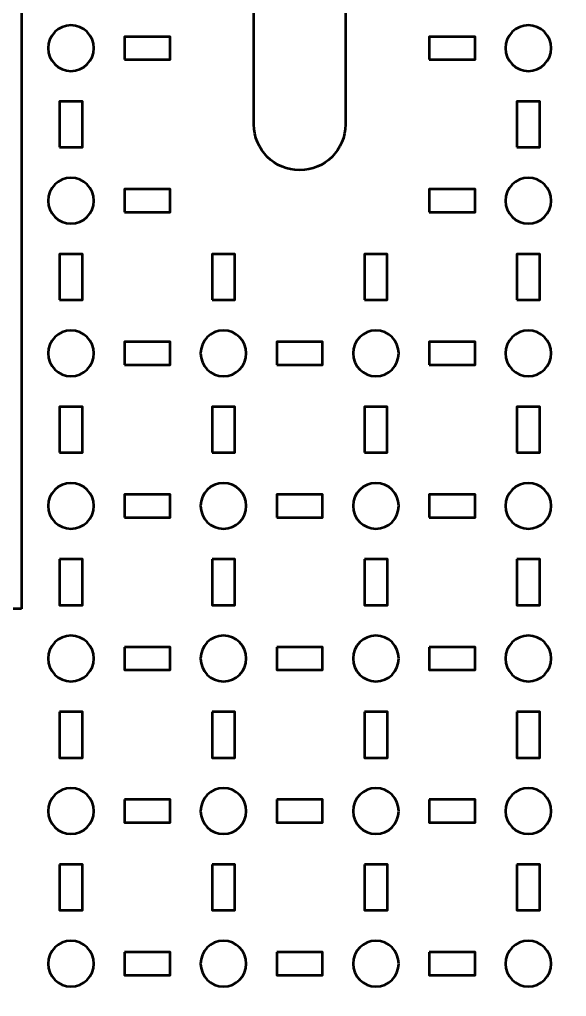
# Model space of a CAD drawing. Header units: centimetres. Extents: x -26.1 to 5.1, y -32.2 to 2.5.
# Drawn here: x -18.17 to -11, y -20.15 to -7.35 of the extents above; entities that cross this region are included whole.
import ezdxf

# ---------------------------------------------------------------- set-up
doc = ezdxf.new("R2010")
doc.units = ezdxf.units.CM
doc.header["$MEASUREMENT"] = 0
doc.layers.add('Layer 1', color=7, linetype='Continuous')

msp = doc.modelspace()

# ---------------------------------------------------------------- linework, layer by layer
at = {"layer": 'Layer 1', "color": 114, "lineweight": 53}
for points in [[(-2.84999, -4.775), (-2.84999, -4.775), (-2.84999, -14.27503), (-2.84999, -14.27503), (-2.84999, -14.27503), (-2.84999, -14.552), (-3.07308, -14.77499), (-3.35008, -14.77499), (-3.35008, -14.77499), (-3.35008, -14.77499), (-5.90001, -14.77499), (-5.90001, -14.77499), (-5.90001, -14.77499), (-5.90001, -14.77499), (-5.90001, -11.12499), (-5.90001, -11.12499), (-5.90001, -11.12499), (-5.90001, -10.79367), (-6.16869, -10.52499), (-6.50001, -10.52499), (-6.50001, -10.52499), (-6.83133, -10.52499), (-7.10001, -10.79367), (-7.10001, -11.12499), (-7.10001, -11.12499), (-7.10001, -11.12499), (-7.10001, -14.77499), (-7.10001, -14.77499), (-7.10001, -14.77499), (-7.10001, -14.77499), (-9.65005, -14.77499), (-9.65005, -14.77499), (-9.65005, -14.77499), (-9.92702, -14.77499), (-10.15001, -14.552), (-10.15001, -14.27503), (-10.15001, -14.27503), (-10.15001, -14.27503), (-10.15001, -4.775), (-10.15001, -4.775), (-10.15001, -4.775), (-10.15001, -4.775), (-17.65004, -4.775), (-17.65004, -4.775), (-17.65004, -4.775), (-17.92701, -4.775), (-18.15, -4.55191), (-18.15, -4.27491), (-18.15, -4.27491), (-18.15, -4.27491), (-18.15, 2.02506), (-18.15, 2.02506), (-18.15, 2.02506), (-18.15, 2.30203), (-17.92701, 2.52502), (-17.65004, 2.52502), (-17.65004, 2.52502), (-17.65004, 2.52502), (4.64989, 2.52502), (4.64989, 2.52502), (4.64989, 2.52502), (4.92689, 2.52502), (5.14999, 2.30203), (5.14999, 2.02506), (5.14999, 2.02506), (5.14999, 2.02506), (5.14999, -4.27491), (5.14999, -4.27491), (5.14999, -4.27491), (5.14999, -4.55191), (4.92689, -4.775), (4.64989, -4.775), (4.64989, -4.775), (4.64989, -4.775), (-2.84999, -4.775), (-2.84999, -4.775)], [(-18.15001, -15.07498), (-18.15001, -15.07498), (-18.15001, -5.57495), (-18.15001, -5.57495), (-18.15001, -5.57495), (-18.15001, -5.29798), (-17.92692, -5.07499), (-17.64992, -5.07499), (-17.64992, -5.07499), (-17.64992, -5.07499), (-15.09999, -5.07499), (-15.09999, -5.07499), (-15.09999, -5.07499), (-15.09999, -5.07499), (-15.09999, -8.72499), (-15.09999, -8.72499), (-15.09999, -8.72499), (-15.09999, -9.05631), (-14.83131, -9.32499), (-14.49999, -9.32499), (-14.49999, -9.32499), (-14.16867, -9.32499), (-13.89999, -9.05631), (-13.89999, -8.72499), (-13.89999, -8.72499), (-13.89999, -8.72499), (-13.89999, -5.07499), (-13.89999, -5.07499), (-13.89999, -5.07499), (-13.89999, -5.07499), (-11.34995, -5.07499), (-11.34995, -5.07499), (-11.34995, -5.07499), (-11.07298, -5.07499), (-10.84999, -5.29798), (-10.84999, -5.57495), (-10.84999, -5.57495), (-10.84999, -5.57495), (-10.84999, -15.07498), (-10.84999, -15.07498), (-10.84999, -15.07498), (-10.84999, -15.07498), (-3.34996, -15.07498), (-3.34996, -15.07498), (-3.34996, -15.07498), (-3.07299, -15.07498), (-2.85, -15.29807), (-2.85, -15.57507), (-2.85, -15.57507), (-2.85, -15.57507), (-2.85, -21.87504), (-2.85, -21.87504), (-2.85, -21.87504), (-2.85, -22.15201), (-3.07299, -22.375), (-3.34996, -22.375), (-3.34996, -22.375), (-3.34996, -22.375), (-25.64989, -22.375), (-25.64989, -22.375), (-25.64989, -22.375), (-25.92689, -22.375), (-26.14999, -22.15201), (-26.14999, -21.87504), (-26.14999, -21.87504), (-26.14999, -21.87504), (-26.14999, -15.57507), (-26.14999, -15.57507), (-26.14999, -15.57507), (-26.14999, -15.29807), (-25.92689, -15.07498), (-25.64989, -15.07498), (-25.64989, -15.07498), (-25.64989, -15.07498), (-18.15001, -15.07498), (-18.15001, -15.07498)]]:
    msp.add_open_spline(points, degree=3, knots=[0, 0, 0, 0, 0.05263158, 0.05263158, 0.05263158, 0.05263158, 0.10526316, 0.10526316, 0.10526316, 0.10526316, 0.15789474, 0.15789474, 0.15789474, 0.15789474, 0.21052632, 0.21052632, 0.21052632, 0.21052632, 0.26315789, 0.26315789, 0.26315789, 0.26315789, 0.31578947, 0.31578947, 0.31578947, 0.31578947, 0.36842105, 0.36842105, 0.36842105, 0.36842105, 0.42105263, 0.42105263, 0.42105263, 0.42105263, 0.47368421, 0.47368421, 0.47368421, 0.47368421, 0.52631579, 0.52631579, 0.52631579, 0.52631579, 0.57894737, 0.57894737, 0.57894737, 0.57894737, 0.63157895, 0.63157895, 0.63157895, 0.63157895, 0.68421053, 0.68421053, 0.68421053, 0.68421053, 0.73684211, 0.73684211, 0.73684211, 0.73684211, 0.78947368, 0.78947368, 0.78947368, 0.78947368, 0.84210526, 0.84210526, 0.84210526, 0.84210526, 0.89473684, 0.89473684, 0.89473684, 0.89473684, 0.94736842, 0.94736842, 0.94736842, 0.94736842, 1, 1, 1, 1], dxfattribs=at)
at = {"layer": 'Layer 1', "lineweight": 53}
for points in [[(-17.49998, -7.42498), (-17.33421, -7.42498), (-17.19998, -7.55932), (-17.19998, -7.72498), (-17.19998, -7.72498), (-17.19998, -7.89061), (-17.33421, -8.02499), (-17.49998, -8.02499), (-17.49998, -8.02499), (-17.66565, -8.02499), (-17.79999, -7.89061), (-17.79999, -7.72498), (-17.79999, -7.72498), (-17.79999, -7.55932), (-17.66565, -7.42498), (-17.49998, -7.42498)], [(-11.50002, -7.42498), (-11.33425, -7.42498), (-11.20002, -7.55932), (-11.20002, -7.72498), (-11.20002, -7.72498), (-11.20002, -7.89061), (-11.33425, -8.02499), (-11.50002, -8.02499), (-11.50002, -8.02499), (-11.66569, -8.02499), (-11.80002, -7.89061), (-11.80002, -7.72498), (-11.80002, -7.72498), (-11.80002, -7.55932), (-11.66569, -7.42498), (-11.50002, -7.42498)], [(-16.79997, -7.87492), (-16.79997, -7.87492), (-16.79997, -7.57491), (-16.79997, -7.57491), (-16.79997, -7.57491), (-16.79997, -7.57491), (-16.19996, -7.57491), (-16.19996, -7.57491), (-16.19996, -7.57491), (-16.19996, -7.57491), (-16.19996, -7.87492), (-16.19996, -7.87492), (-16.19996, -7.87492), (-16.19996, -7.87492), (-16.79997, -7.87492), (-16.79997, -7.87492)], [(-12.79994, -7.87492), (-12.79994, -7.87492), (-12.79994, -7.57491), (-12.79994, -7.57491), (-12.79994, -7.57491), (-12.79994, -7.57491), (-12.19993, -7.57491), (-12.19993, -7.57491), (-12.19993, -7.57491), (-12.19993, -7.57491), (-12.19993, -7.87492), (-12.19993, -7.87492), (-12.19993, -7.87492), (-12.19993, -7.87492), (-12.79994, -7.87492), (-12.79994, -7.87492)], [(-17.64992, -9.02501), (-17.64992, -9.02501), (-17.64992, -8.425), (-17.64992, -8.425), (-17.64992, -8.425), (-17.64992, -8.425), (-17.34991, -8.425), (-17.34991, -8.425), (-17.34991, -8.425), (-17.34991, -8.425), (-17.34991, -9.02501), (-17.34991, -9.02501), (-17.34991, -9.02501), (-17.34991, -9.02501), (-17.64992, -9.02501), (-17.64992, -9.02501)], [(-11.64995, -9.02501), (-11.64995, -9.02501), (-11.64995, -8.425), (-11.64995, -8.425), (-11.64995, -8.425), (-11.64995, -8.425), (-11.34995, -8.425), (-11.34995, -8.425), (-11.34995, -8.425), (-11.34995, -8.425), (-11.34995, -9.02501), (-11.34995, -9.02501), (-11.34995, -9.02501), (-11.34995, -9.02501), (-11.64995, -9.02501), (-11.64995, -9.02501)], [(-17.49998, -9.42491), (-17.33421, -9.42491), (-17.19998, -9.55929), (-17.19998, -9.72492), (-17.19998, -9.72492), (-17.19998, -9.89069), (-17.33421, -10.02492), (-17.49998, -10.02492), (-17.49998, -10.02492), (-17.66565, -10.02492), (-17.79999, -9.89069), (-17.79999, -9.72492), (-17.79999, -9.72492), (-17.79999, -9.55929), (-17.66565, -9.42491), (-17.49998, -9.42491)], [(-11.50002, -9.42491), (-11.33425, -9.42491), (-11.20002, -9.55929), (-11.20002, -9.72492), (-11.20002, -9.72492), (-11.20002, -9.89069), (-11.33425, -10.02492), (-11.50002, -10.02492), (-11.50002, -10.02492), (-11.66569, -10.02492), (-11.80002, -9.89069), (-11.80002, -9.72492), (-11.80002, -9.72492), (-11.80002, -9.55929), (-11.66569, -9.42491), (-11.50002, -9.42491)], [(-16.79997, -9.87499), (-16.79997, -9.87499), (-16.79997, -9.57499), (-16.79997, -9.57499), (-16.79997, -9.57499), (-16.79997, -9.57499), (-16.19996, -9.57499), (-16.19996, -9.57499), (-16.19996, -9.57499), (-16.19996, -9.57499), (-16.19996, -9.87499), (-16.19996, -9.87499), (-16.19996, -9.87499), (-16.19996, -9.87499), (-16.79997, -9.87499), (-16.79997, -9.87499)], [(-12.79994, -9.87499), (-12.79994, -9.87499), (-12.79994, -9.57499), (-12.79994, -9.57499), (-12.79994, -9.57499), (-12.79994, -9.57499), (-12.19993, -9.57499), (-12.19993, -9.57499), (-12.19993, -9.57499), (-12.19993, -9.57499), (-12.19993, -9.87499), (-12.19993, -9.87499), (-12.19993, -9.87499), (-12.19993, -9.87499), (-12.79994, -9.87499), (-12.79994, -9.87499)], [(-17.64992, -11.02496), (-17.64992, -11.02496), (-17.64992, -10.42496), (-17.64992, -10.42496), (-17.64992, -10.42496), (-17.64992, -10.42496), (-17.34991, -10.42496), (-17.34991, -10.42496), (-17.34991, -10.42496), (-17.34991, -10.42496), (-17.34991, -11.02496), (-17.34991, -11.02496), (-17.34991, -11.02496), (-17.34991, -11.02496), (-17.64992, -11.02496), (-17.64992, -11.02496)], [(-15.64998, -11.02496), (-15.64998, -11.02496), (-15.64998, -10.42496), (-15.64998, -10.42496), (-15.64998, -10.42496), (-15.64998, -10.42496), (-15.34998, -10.42496), (-15.34998, -10.42496), (-15.34998, -10.42496), (-15.34998, -10.42496), (-15.34998, -11.02496), (-15.34998, -11.02496), (-15.34998, -11.02496), (-15.34998, -11.02496), (-15.64998, -11.02496), (-15.64998, -11.02496)], [(-13.65006, -11.02496), (-13.65006, -11.02496), (-13.65006, -10.42496), (-13.65006, -10.42496), (-13.65006, -10.42496), (-13.65006, -10.42496), (-13.35006, -10.42496), (-13.35006, -10.42496), (-13.35006, -10.42496), (-13.35006, -10.42496), (-13.35006, -11.02496), (-13.35006, -11.02496), (-13.35006, -11.02496), (-13.35006, -11.02496), (-13.65006, -11.02496), (-13.65006, -11.02496)], [(-11.64995, -11.02496), (-11.64995, -11.02496), (-11.64995, -10.42496), (-11.64995, -10.42496), (-11.64995, -10.42496), (-11.64995, -10.42496), (-11.34995, -10.42496), (-11.34995, -10.42496), (-11.34995, -10.42496), (-11.34995, -10.42496), (-11.34995, -11.02496), (-11.34995, -11.02496), (-11.34995, -11.02496), (-11.34995, -11.02496), (-11.64995, -11.02496), (-11.64995, -11.02496)], [(-17.49998, -11.42498), (-17.33421, -11.42498), (-17.19998, -11.55921), (-17.19998, -11.72498), (-17.19998, -11.72498), (-17.19998, -11.89065), (-17.33421, -12.02498), (-17.49998, -12.02498), (-17.49998, -12.02498), (-17.66565, -12.02498), (-17.79999, -11.89065), (-17.79999, -11.72498), (-17.79999, -11.72498), (-17.79999, -11.55921), (-17.66565, -11.42498), (-17.49998, -11.42498)], [(-15.49991, -11.42498), (-15.33428, -11.42498), (-15.19991, -11.55921), (-15.19991, -11.72498), (-15.19991, -11.72498), (-15.19991, -11.89065), (-15.33428, -12.02498), (-15.49991, -12.02498), (-15.49991, -12.02498), (-15.66568, -12.02498), (-15.79991, -11.89065), (-15.79991, -11.72498), (-15.79991, -11.72498), (-15.79991, -11.55921), (-15.66568, -11.42498), (-15.49991, -11.42498)], [(-13.49999, -11.42498), (-13.33432, -11.42498), (-13.19999, -11.55921), (-13.19999, -11.72498), (-13.19999, -11.72498), (-13.19999, -11.89065), (-13.33432, -12.02498), (-13.49999, -12.02498), (-13.49999, -12.02498), (-13.66562, -12.02498), (-13.79999, -11.89065), (-13.79999, -11.72498), (-13.79999, -11.72498), (-13.79999, -11.55921), (-13.66562, -11.42498), (-13.49999, -11.42498)], [(-11.50002, -11.42498), (-11.33425, -11.42498), (-11.20002, -11.55921), (-11.20002, -11.72498), (-11.20002, -11.72498), (-11.20002, -11.89065), (-11.33425, -12.02498), (-11.50002, -12.02498), (-11.50002, -12.02498), (-11.66569, -12.02498), (-11.80002, -11.89065), (-11.80002, -11.72498), (-11.80002, -11.72498), (-11.80002, -11.55921), (-11.66569, -11.42498), (-11.50002, -11.42498)], [(-16.79997, -11.87491), (-16.79997, -11.87491), (-16.79997, -11.57491), (-16.79997, -11.57491), (-16.79997, -11.57491), (-16.79997, -11.57491), (-16.19996, -11.57491), (-16.19996, -11.57491), (-16.19996, -11.57491), (-16.19996, -11.57491), (-16.19996, -11.87491), (-16.19996, -11.87491), (-16.19996, -11.87491), (-16.19996, -11.87491), (-16.79997, -11.87491), (-16.79997, -11.87491)], [(-14.8, -11.87491), (-14.8, -11.87491), (-14.8, -11.57491), (-14.8, -11.57491), (-14.8, -11.57491), (-14.8, -11.57491), (-14.20001, -11.57491), (-14.20001, -11.57491), (-14.20001, -11.57491), (-14.20001, -11.57491), (-14.20001, -11.87491), (-14.20001, -11.87491), (-14.20001, -11.87491), (-14.20001, -11.87491), (-14.8, -11.87491), (-14.8, -11.87491)], [(-12.79994, -11.87491), (-12.79994, -11.87491), (-12.79994, -11.57491), (-12.79994, -11.57491), (-12.79994, -11.57491), (-12.79994, -11.57491), (-12.19993, -11.57491), (-12.19993, -11.57491), (-12.19993, -11.57491), (-12.19993, -11.57491), (-12.19993, -11.87491), (-12.19993, -11.87491), (-12.19993, -11.87491), (-12.19993, -11.87491), (-12.79994, -11.87491), (-12.79994, -11.87491)], [(-17.64992, -13.0249), (-17.64992, -13.0249), (-17.64992, -12.42489), (-17.64992, -12.42489), (-17.64992, -12.42489), (-17.64992, -12.42489), (-17.34991, -12.42489), (-17.34991, -12.42489), (-17.34991, -12.42489), (-17.34991, -12.42489), (-17.34991, -13.0249), (-17.34991, -13.0249), (-17.34991, -13.0249), (-17.34991, -13.0249), (-17.64992, -13.0249), (-17.64992, -13.0249)], [(-15.64998, -13.0249), (-15.64998, -13.0249), (-15.64998, -12.42489), (-15.64998, -12.42489), (-15.64998, -12.42489), (-15.64998, -12.42489), (-15.34998, -12.42489), (-15.34998, -12.42489), (-15.34998, -12.42489), (-15.34998, -12.42489), (-15.34998, -13.0249), (-15.34998, -13.0249), (-15.34998, -13.0249), (-15.34998, -13.0249), (-15.64998, -13.0249), (-15.64998, -13.0249)], [(-13.65006, -13.0249), (-13.65006, -13.0249), (-13.65006, -12.42489), (-13.65006, -12.42489), (-13.65006, -12.42489), (-13.65006, -12.42489), (-13.35006, -12.42489), (-13.35006, -12.42489), (-13.35006, -12.42489), (-13.35006, -12.42489), (-13.35006, -13.0249), (-13.35006, -13.0249), (-13.35006, -13.0249), (-13.35006, -13.0249), (-13.65006, -13.0249), (-13.65006, -13.0249)], [(-11.64995, -13.0249), (-11.64995, -13.0249), (-11.64995, -12.42489), (-11.64995, -12.42489), (-11.64995, -12.42489), (-11.64995, -12.42489), (-11.34995, -12.42489), (-11.34995, -12.42489), (-11.34995, -12.42489), (-11.34995, -12.42489), (-11.34995, -13.0249), (-11.34995, -13.0249), (-11.34995, -13.0249), (-11.34995, -13.0249), (-11.64995, -13.0249), (-11.64995, -13.0249)], [(-17.49998, -13.42495), (-17.33421, -13.42495), (-17.19998, -13.55928), (-17.19998, -13.72495), (-17.19998, -13.72495), (-17.19998, -13.89058), (-17.33421, -14.02495), (-17.49998, -14.02495), (-17.49998, -14.02495), (-17.66565, -14.02495), (-17.79999, -13.89058), (-17.79999, -13.72495), (-17.79999, -13.72495), (-17.79999, -13.55928), (-17.66565, -13.42495), (-17.49998, -13.42495)], [(-15.49991, -13.42495), (-15.33428, -13.42495), (-15.19991, -13.55928), (-15.19991, -13.72495), (-15.19991, -13.72495), (-15.19991, -13.89058), (-15.33428, -14.02495), (-15.49991, -14.02495), (-15.49991, -14.02495), (-15.66568, -14.02495), (-15.79991, -13.89058), (-15.79991, -13.72495), (-15.79991, -13.72495), (-15.79991, -13.55928), (-15.66568, -13.42495), (-15.49991, -13.42495)], [(-13.49999, -13.42495), (-13.33432, -13.42495), (-13.19999, -13.55928), (-13.19999, -13.72495), (-13.19999, -13.72495), (-13.19999, -13.89058), (-13.33432, -14.02495), (-13.49999, -14.02495), (-13.49999, -14.02495), (-13.66562, -14.02495), (-13.79999, -13.89058), (-13.79999, -13.72495), (-13.79999, -13.72495), (-13.79999, -13.55928), (-13.66562, -13.42495), (-13.49999, -13.42495)], [(-11.50002, -13.42495), (-11.33425, -13.42495), (-11.20002, -13.55928), (-11.20002, -13.72495), (-11.20002, -13.72495), (-11.20002, -13.89058), (-11.33425, -14.02495), (-11.50002, -14.02495), (-11.50002, -14.02495), (-11.66569, -14.02495), (-11.80002, -13.89058), (-11.80002, -13.72495), (-11.80002, -13.72495), (-11.80002, -13.55928), (-11.66569, -13.42495), (-11.50002, -13.42495)], [(-16.79997, -13.87502), (-16.79997, -13.87502), (-16.79997, -13.57502), (-16.79997, -13.57502), (-16.79997, -13.57502), (-16.79997, -13.57502), (-16.19996, -13.57502), (-16.19996, -13.57502), (-16.19996, -13.57502), (-16.19996, -13.57502), (-16.19996, -13.87502), (-16.19996, -13.87502), (-16.19996, -13.87502), (-16.19996, -13.87502), (-16.79997, -13.87502), (-16.79997, -13.87502)], [(-14.8, -13.87502), (-14.8, -13.87502), (-14.8, -13.57502), (-14.8, -13.57502), (-14.8, -13.57502), (-14.8, -13.57502), (-14.20001, -13.57502), (-14.20001, -13.57502), (-14.20001, -13.57502), (-14.20001, -13.57502), (-14.20001, -13.87502), (-14.20001, -13.87502), (-14.20001, -13.87502), (-14.20001, -13.87502), (-14.8, -13.87502), (-14.8, -13.87502)], [(-12.79994, -13.87502), (-12.79994, -13.87502), (-12.79994, -13.57502), (-12.79994, -13.57502), (-12.79994, -13.57502), (-12.79994, -13.57502), (-12.19993, -13.57502), (-12.19993, -13.57502), (-12.19993, -13.57502), (-12.19993, -13.57502), (-12.19993, -13.87502), (-12.19993, -13.87502), (-12.19993, -13.87502), (-12.19993, -13.87502), (-12.79994, -13.87502), (-12.79994, -13.87502)], [(-17.64999, -14.42502), (-17.64999, -14.42502), (-17.34999, -14.42502), (-17.34999, -14.42502), (-17.34999, -14.42502), (-17.34999, -14.42502), (-17.34999, -15.02503), (-17.34999, -15.02503), (-17.34999, -15.02503), (-17.34999, -15.02503), (-17.64999, -15.02503), (-17.64999, -15.02503), (-17.64999, -15.02503), (-17.64999, -15.02503), (-17.64999, -14.42502), (-17.64999, -14.42502)], [(-15.64989, -14.42502), (-15.64989, -14.42502), (-15.34988, -14.42502), (-15.34988, -14.42502), (-15.34988, -14.42502), (-15.34988, -14.42502), (-15.34988, -15.02503), (-15.34988, -15.02503), (-15.34988, -15.02503), (-15.34988, -15.02503), (-15.64989, -15.02503), (-15.64989, -15.02503), (-15.64989, -15.02503), (-15.64989, -15.02503), (-15.64989, -14.42502), (-15.64989, -14.42502)], [(-13.64996, -14.42502), (-13.64996, -14.42502), (-13.34996, -14.42502), (-13.34996, -14.42502), (-13.34996, -14.42502), (-13.34996, -14.42502), (-13.34996, -15.02503), (-13.34996, -15.02503), (-13.34996, -15.02503), (-13.34996, -15.02503), (-13.64996, -15.02503), (-13.64996, -15.02503), (-13.64996, -15.02503), (-13.64996, -15.02503), (-13.64996, -14.42502), (-13.64996, -14.42502)], [(-11.65003, -14.42502), (-11.65003, -14.42502), (-11.35003, -14.42502), (-11.35003, -14.42502), (-11.35003, -14.42502), (-11.35003, -14.42502), (-11.35003, -15.02503), (-11.35003, -15.02503), (-11.35003, -15.02503), (-11.35003, -15.02503), (-11.65003, -15.02503), (-11.65003, -15.02503), (-11.65003, -15.02503), (-11.65003, -15.02503), (-11.65003, -14.42502), (-11.65003, -14.42502)], [(-17.19992, -15.72501), (-17.19992, -15.89078), (-17.33429, -16.02501), (-17.49992, -16.02501), (-17.49992, -16.02501), (-17.66569, -16.02501), (-17.79992, -15.89078), (-17.79992, -15.72501), (-17.79992, -15.72501), (-17.79992, -15.55934), (-17.66569, -15.425), (-17.49992, -15.425), (-17.49992, -15.425), (-17.33429, -15.425), (-17.19992, -15.55934), (-17.19992, -15.72501)], [(-15.2, -15.72501), (-15.2, -15.89078), (-15.33433, -16.02501), (-15.49995, -16.02501), (-15.49995, -16.02501), (-15.66562, -16.02501), (-15.79996, -15.89078), (-15.79996, -15.72501), (-15.79996, -15.72501), (-15.79996, -15.55934), (-15.66562, -15.425), (-15.49995, -15.425), (-15.49995, -15.425), (-15.33433, -15.425), (-15.2, -15.55934), (-15.2, -15.72501)], [(-13.19989, -15.72501), (-13.19989, -15.89078), (-13.33426, -16.02501), (-13.49989, -16.02501), (-13.49989, -16.02501), (-13.66566, -16.02501), (-13.79989, -15.89078), (-13.79989, -15.72501), (-13.79989, -15.72501), (-13.79989, -15.55934), (-13.66566, -15.425), (-13.49989, -15.425), (-13.49989, -15.425), (-13.33426, -15.425), (-13.19989, -15.55934), (-13.19989, -15.72501)], [(-11.19996, -15.72501), (-11.19996, -15.89078), (-11.33429, -16.02501), (-11.49996, -16.02501), (-11.49996, -16.02501), (-11.66559, -16.02501), (-11.79996, -15.89078), (-11.79996, -15.72501), (-11.79996, -15.72501), (-11.79996, -15.55934), (-11.66559, -15.425), (-11.49996, -15.425), (-11.49996, -15.425), (-11.33429, -15.425), (-11.19996, -15.55934), (-11.19996, -15.72501)], [(-16.80001, -15.57507), (-16.80001, -15.57507), (-16.20001, -15.57507), (-16.20001, -15.57507), (-16.20001, -15.57507), (-16.20001, -15.57507), (-16.20001, -15.87508), (-16.20001, -15.87508), (-16.20001, -15.87508), (-16.20001, -15.87508), (-16.80001, -15.87508), (-16.80001, -15.87508), (-16.80001, -15.87508), (-16.80001, -15.87508), (-16.80001, -15.57507), (-16.80001, -15.57507)], [(-14.79995, -15.57507), (-14.79995, -15.57507), (-14.19994, -15.57507), (-14.19994, -15.57507), (-14.19994, -15.57507), (-14.19994, -15.57507), (-14.19994, -15.87508), (-14.19994, -15.87508), (-14.19994, -15.87508), (-14.19994, -15.87508), (-14.79995, -15.87508), (-14.79995, -15.87508), (-14.79995, -15.87508), (-14.79995, -15.87508), (-14.79995, -15.57507), (-14.79995, -15.57507)], [(-12.79998, -15.57507), (-12.79998, -15.57507), (-12.19998, -15.57507), (-12.19998, -15.57507), (-12.19998, -15.57507), (-12.19998, -15.57507), (-12.19998, -15.87508), (-12.19998, -15.87508), (-12.19998, -15.87508), (-12.19998, -15.87508), (-12.79998, -15.87508), (-12.79998, -15.87508), (-12.79998, -15.87508), (-12.79998, -15.87508), (-12.79998, -15.57507), (-12.79998, -15.57507)], [(-17.64999, -16.42502), (-17.64999, -16.42502), (-17.34999, -16.42502), (-17.34999, -16.42502), (-17.34999, -16.42502), (-17.34999, -16.42502), (-17.34999, -17.02503), (-17.34999, -17.02503), (-17.34999, -17.02503), (-17.34999, -17.02503), (-17.64999, -17.02503), (-17.64999, -17.02503), (-17.64999, -17.02503), (-17.64999, -17.02503), (-17.64999, -16.42502), (-17.64999, -16.42502)], [(-15.64989, -16.42502), (-15.64989, -16.42502), (-15.34988, -16.42502), (-15.34988, -16.42502), (-15.34988, -16.42502), (-15.34988, -16.42502), (-15.34988, -17.02503), (-15.34988, -17.02503), (-15.34988, -17.02503), (-15.34988, -17.02503), (-15.64989, -17.02503), (-15.64989, -17.02503), (-15.64989, -17.02503), (-15.64989, -17.02503), (-15.64989, -16.42502), (-15.64989, -16.42502)], [(-13.64996, -16.42502), (-13.64996, -16.42502), (-13.34996, -16.42502), (-13.34996, -16.42502), (-13.34996, -16.42502), (-13.34996, -16.42502), (-13.34996, -17.02503), (-13.34996, -17.02503), (-13.34996, -17.02503), (-13.34996, -17.02503), (-13.64996, -17.02503), (-13.64996, -17.02503), (-13.64996, -17.02503), (-13.64996, -17.02503), (-13.64996, -16.42502), (-13.64996, -16.42502)], [(-11.65003, -16.42502), (-11.65003, -16.42502), (-11.35003, -16.42502), (-11.35003, -16.42502), (-11.35003, -16.42502), (-11.35003, -16.42502), (-11.35003, -17.02503), (-11.35003, -17.02503), (-11.35003, -17.02503), (-11.35003, -17.02503), (-11.65003, -17.02503), (-11.65003, -17.02503), (-11.65003, -17.02503), (-11.65003, -17.02503), (-11.65003, -16.42502), (-11.65003, -16.42502)], [(-17.19992, -17.72508), (-17.19992, -17.89071), (-17.33429, -18.02508), (-17.49992, -18.02508), (-17.49992, -18.02508), (-17.66569, -18.02508), (-17.79992, -17.89071), (-17.79992, -17.72508), (-17.79992, -17.72508), (-17.79992, -17.55931), (-17.66569, -17.42508), (-17.49992, -17.42508), (-17.49992, -17.42508), (-17.33429, -17.42508), (-17.19992, -17.55931), (-17.19992, -17.72508)], [(-15.2, -17.72508), (-15.2, -17.89071), (-15.33433, -18.02508), (-15.49995, -18.02508), (-15.49995, -18.02508), (-15.66562, -18.02508), (-15.79996, -17.89071), (-15.79996, -17.72508), (-15.79996, -17.72508), (-15.79996, -17.55931), (-15.66562, -17.42508), (-15.49995, -17.42508), (-15.49995, -17.42508), (-15.33433, -17.42508), (-15.2, -17.55931), (-15.2, -17.72508)], [(-13.19989, -17.72508), (-13.19989, -17.89071), (-13.33426, -18.02508), (-13.49989, -18.02508), (-13.49989, -18.02508), (-13.66566, -18.02508), (-13.79989, -17.89071), (-13.79989, -17.72508), (-13.79989, -17.72508), (-13.79989, -17.55931), (-13.66566, -17.42508), (-13.49989, -17.42508), (-13.49989, -17.42508), (-13.33426, -17.42508), (-13.19989, -17.55931), (-13.19989, -17.72508)], [(-11.19996, -17.72508), (-11.19996, -17.89071), (-11.33429, -18.02508), (-11.49996, -18.02508), (-11.49996, -18.02508), (-11.66559, -18.02508), (-11.79996, -17.89071), (-11.79996, -17.72508), (-11.79996, -17.72508), (-11.79996, -17.55931), (-11.66559, -17.42508), (-11.49996, -17.42508), (-11.49996, -17.42508), (-11.33429, -17.42508), (-11.19996, -17.55931), (-11.19996, -17.72508)], [(-16.80001, -17.57501), (-16.80001, -17.57501), (-16.20001, -17.57501), (-16.20001, -17.57501), (-16.20001, -17.57501), (-16.20001, -17.57501), (-16.20001, -17.87501), (-16.20001, -17.87501), (-16.20001, -17.87501), (-16.20001, -17.87501), (-16.80001, -17.87501), (-16.80001, -17.87501), (-16.80001, -17.87501), (-16.80001, -17.87501), (-16.80001, -17.57501), (-16.80001, -17.57501)], [(-14.79995, -17.57501), (-14.79995, -17.57501), (-14.19994, -17.57501), (-14.19994, -17.57501), (-14.19994, -17.57501), (-14.19994, -17.57501), (-14.19994, -17.87501), (-14.19994, -17.87501), (-14.19994, -17.87501), (-14.19994, -17.87501), (-14.79995, -17.87501), (-14.79995, -17.87501), (-14.79995, -17.87501), (-14.79995, -17.87501), (-14.79995, -17.57501), (-14.79995, -17.57501)], [(-12.79998, -17.57501), (-12.79998, -17.57501), (-12.19998, -17.57501), (-12.19998, -17.57501), (-12.19998, -17.57501), (-12.19998, -17.57501), (-12.19998, -17.87501), (-12.19998, -17.87501), (-12.19998, -17.87501), (-12.19998, -17.87501), (-12.79998, -17.87501), (-12.79998, -17.87501), (-12.79998, -17.87501), (-12.79998, -17.87501), (-12.79998, -17.57501), (-12.79998, -17.57501)], [(-17.64999, -18.42499), (-17.64999, -18.42499), (-17.34999, -18.42499), (-17.34999, -18.42499), (-17.34999, -18.42499), (-17.34999, -18.42499), (-17.34999, -19.02498), (-17.34999, -19.02498), (-17.34999, -19.02498), (-17.34999, -19.02498), (-17.64999, -19.02498), (-17.64999, -19.02498), (-17.64999, -19.02498), (-17.64999, -19.02498), (-17.64999, -18.42499), (-17.64999, -18.42499)], [(-15.64989, -18.42499), (-15.64989, -18.42499), (-15.34988, -18.42499), (-15.34988, -18.42499), (-15.34988, -18.42499), (-15.34988, -18.42499), (-15.34988, -19.02498), (-15.34988, -19.02498), (-15.34988, -19.02498), (-15.34988, -19.02498), (-15.64989, -19.02498), (-15.64989, -19.02498), (-15.64989, -19.02498), (-15.64989, -19.02498), (-15.64989, -18.42499), (-15.64989, -18.42499)], [(-13.64996, -18.42499), (-13.64996, -18.42499), (-13.34996, -18.42499), (-13.34996, -18.42499), (-13.34996, -18.42499), (-13.34996, -18.42499), (-13.34996, -19.02498), (-13.34996, -19.02498), (-13.34996, -19.02498), (-13.34996, -19.02498), (-13.64996, -19.02498), (-13.64996, -19.02498), (-13.64996, -19.02498), (-13.64996, -19.02498), (-13.64996, -18.42499), (-13.64996, -18.42499)], [(-11.65003, -18.42499), (-11.65003, -18.42499), (-11.35003, -18.42499), (-11.35003, -18.42499), (-11.35003, -18.42499), (-11.35003, -18.42499), (-11.35003, -19.02498), (-11.35003, -19.02498), (-11.35003, -19.02498), (-11.35003, -19.02498), (-11.65003, -19.02498), (-11.65003, -19.02498), (-11.65003, -19.02498), (-11.65003, -19.02498), (-11.65003, -18.42499), (-11.65003, -18.42499)], [(-17.19992, -19.725), (-17.19992, -19.89067), (-17.33429, -20.025), (-17.49992, -20.025), (-17.49992, -20.025), (-17.66569, -20.025), (-17.79992, -19.89067), (-17.79992, -19.725), (-17.79992, -19.725), (-17.79992, -19.55937), (-17.66569, -19.425), (-17.49992, -19.425), (-17.49992, -19.425), (-17.33429, -19.425), (-17.19992, -19.55937), (-17.19992, -19.725)], [(-15.2, -19.725), (-15.2, -19.89067), (-15.33433, -20.025), (-15.49995, -20.025), (-15.49995, -20.025), (-15.66562, -20.025), (-15.79996, -19.89067), (-15.79996, -19.725), (-15.79996, -19.725), (-15.79996, -19.55937), (-15.66562, -19.425), (-15.49995, -19.425), (-15.49995, -19.425), (-15.33433, -19.425), (-15.2, -19.55937), (-15.2, -19.725)], [(-13.19989, -19.725), (-13.19989, -19.89067), (-13.33426, -20.025), (-13.49989, -20.025), (-13.49989, -20.025), (-13.66566, -20.025), (-13.79989, -19.89067), (-13.79989, -19.725), (-13.79989, -19.725), (-13.79989, -19.55937), (-13.66566, -19.425), (-13.49989, -19.425), (-13.49989, -19.425), (-13.33426, -19.425), (-13.19989, -19.55937), (-13.19989, -19.725)], [(-11.19996, -19.725), (-11.19996, -19.89067), (-11.33429, -20.025), (-11.49996, -20.025), (-11.49996, -20.025), (-11.66559, -20.025), (-11.79996, -19.89067), (-11.79996, -19.725), (-11.79996, -19.725), (-11.79996, -19.55937), (-11.66559, -19.425), (-11.49996, -19.425), (-11.49996, -19.425), (-11.33429, -19.425), (-11.19996, -19.55937), (-11.19996, -19.725)], [(-16.80001, -19.57493), (-16.80001, -19.57493), (-16.20001, -19.57493), (-16.20001, -19.57493), (-16.20001, -19.57493), (-16.20001, -19.57493), (-16.20001, -19.87493), (-16.20001, -19.87493), (-16.20001, -19.87493), (-16.20001, -19.87493), (-16.80001, -19.87493), (-16.80001, -19.87493), (-16.80001, -19.87493), (-16.80001, -19.87493), (-16.80001, -19.57493), (-16.80001, -19.57493)], [(-14.79995, -19.57493), (-14.79995, -19.57493), (-14.19994, -19.57493), (-14.19994, -19.57493), (-14.19994, -19.57493), (-14.19994, -19.57493), (-14.19994, -19.87493), (-14.19994, -19.87493), (-14.19994, -19.87493), (-14.19994, -19.87493), (-14.79995, -19.87493), (-14.79995, -19.87493), (-14.79995, -19.87493), (-14.79995, -19.87493), (-14.79995, -19.57493), (-14.79995, -19.57493)], [(-12.79998, -19.57493), (-12.79998, -19.57493), (-12.19998, -19.57493), (-12.19998, -19.57493), (-12.19998, -19.57493), (-12.19998, -19.57493), (-12.19998, -19.87493), (-12.19998, -19.87493), (-12.19998, -19.87493), (-12.19998, -19.87493), (-12.79998, -19.87493), (-12.79998, -19.87493), (-12.79998, -19.87493), (-12.79998, -19.87493), (-12.79998, -19.57493), (-12.79998, -19.57493)]]:
    msp.add_open_spline(points, degree=3, knots=[0, 0, 0, 0, 0.25, 0.25, 0.25, 0.25, 0.5, 0.5, 0.5, 0.5, 0.75, 0.75, 0.75, 0.75, 1, 1, 1, 1], dxfattribs=at)

doc.saveas('drawing.dxf')
